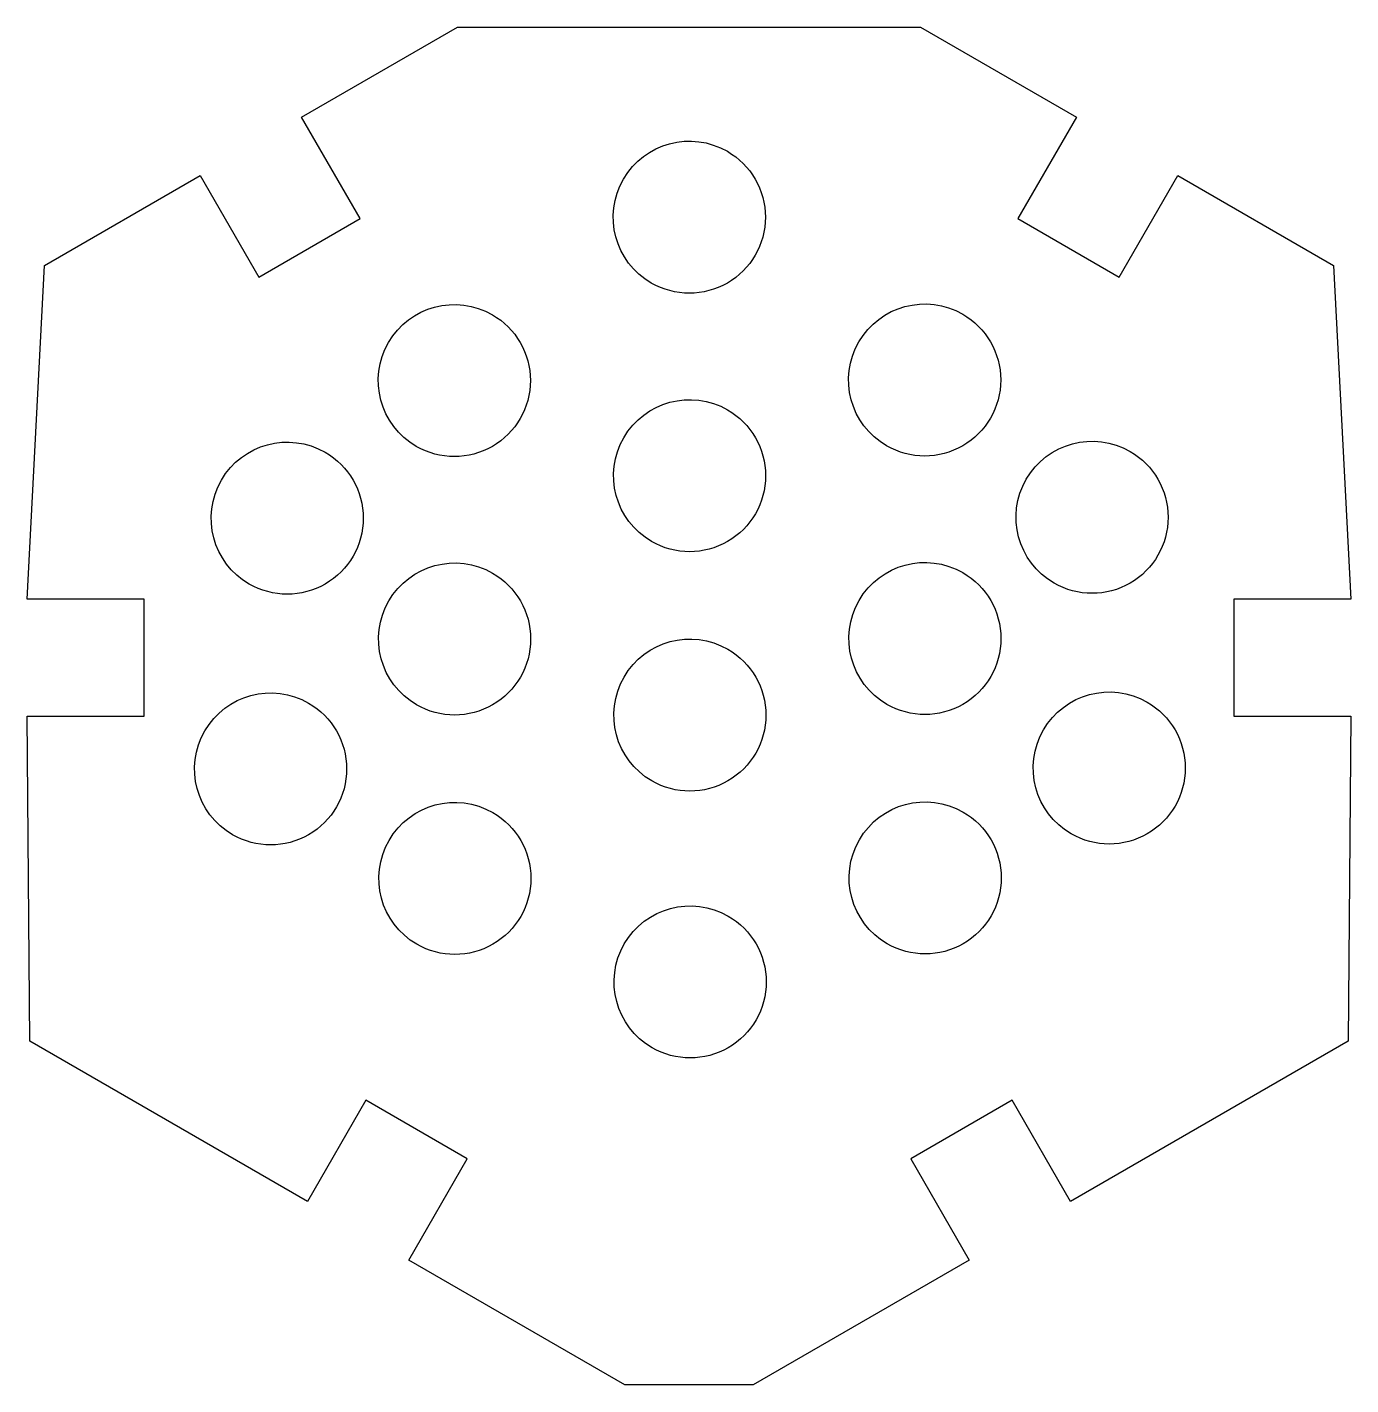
# Model space of a CAD drawing. Header units: millimetres. Extents: x 3617.1 to 3651.5, y 1332.9 to 1368.2.
import ezdxf

# ---------------------------------------------------------------- set-up
doc = ezdxf.new("R2010")
doc.units = ezdxf.units.MM

msp = doc.modelspace()

# ---------------------------------------------------------------- linework, layer by layer
at = {"color": 254, "true_color": 0xcad1ee, "extrusion": (-1.25229e-16, 7.42783e-07, -1)}
for p, q in [((3624.209, 1365.874, 103.023), (3628.266, 1368.216, 103.023)), ((3628.266, 1368.216, 103.023), (3640.33, 1368.216, 103.023)), ((3640.33, 1368.216, 103.023), (3644.387, 1365.874, 103.023)), ((3625.733, 1363.234, 103.023), (3624.209, 1365.874, 103.023)), ((3644.387, 1365.874, 103.023), (3642.863, 1363.234, 103.023)), ((3617.512, 1362.008, 103.023), (3621.569, 1364.35, 103.023)), ((3621.569, 1364.35, 103.023), (3623.093, 1361.71, 103.023)), ((3645.502, 1361.71, 103.023), (3647.026, 1364.35, 103.023)), ((3647.026, 1364.35, 103.023), (3651.083, 1362.008, 103.023)), ((3623.093, 1361.71, 103.023), (3625.733, 1363.234, 103.023)), ((3642.863, 1363.234, 103.023), (3645.502, 1361.71, 103.023)), ((3617.063, 1353.322, 103.023), (3617.512, 1362.008, 103.023)), ((3651.083, 1362.008, 103.023), (3651.532, 1353.322, 103.023)), ((3620.111, 1353.322, 103.023), (3617.063, 1353.322, 103.023)), ((3620.111, 1350.274, 103.023), (3620.111, 1353.322, 103.023)), ((3651.532, 1353.322, 103.023), (3648.484, 1353.322, 103.023)), ((3648.484, 1353.322, 103.023), (3648.484, 1350.274, 103.023)), ((3617.133, 1341.807, 103.023), (3617.063, 1350.274, 103.023)), ((3617.063, 1350.274, 103.023), (3620.111, 1350.274, 103.023)), ((3648.484, 1350.274, 103.023), (3651.532, 1350.274, 103.023)), ((3651.532, 1350.274, 103.023), (3651.462, 1341.807, 103.023)), ((3624.36, 1337.635, 103.023), (3617.133, 1341.807, 103.023)), ((3651.462, 1341.807, 103.023), (3644.235, 1337.635, 103.023)), ((3625.884, 1340.274, 103.023), (3624.36, 1337.635, 103.023)), ((3628.524, 1338.75, 103.023), (3625.884, 1340.274, 103.023)), ((3642.711, 1340.274, 103.023), (3640.071, 1338.75, 103.023)), ((3644.235, 1337.635, 103.023), (3642.711, 1340.274, 103.023)), ((3627, 1336.111, 103.023), (3628.524, 1338.75, 103.023)), ((3640.071, 1338.75, 103.023), (3641.595, 1336.111, 103.023)), ((3632.629, 1332.861, 103.023), (3627, 1336.111, 103.023)), ((3641.595, 1336.111, 103.023), (3635.966, 1332.861, 103.023)), ((3635.966, 1332.861, 103.023), (3632.629, 1332.861, 103.023))]:
    msp.add_line(p, q, dxfattribs=at)
for centre, start, end in [((-3634.306, 1363.268, -103.022), 300, 120), ((-3634.306, 1363.268, -103.022), 120, 300), ((-3628.187, 1359.014, -103.022), 300, 120), ((-3640.434, 1359.028, -103.022), 300, 120), ((-3628.187, 1359.014, -103.022), 120, 300), ((-3640.434, 1359.028, -103.022), 120, 300), ((-3634.313, 1356.536, -103.022), 300, 120), ((-3634.313, 1356.536, -103.022), 120, 300), ((-3623.835, 1355.43, -103.022), 300, 120), ((-3644.794, 1355.453, -103.022), 300, 120), ((-3623.835, 1355.43, -103.022), 120, 300), ((-3644.794, 1355.453, -103.022), 120, 300), ((-3628.194, 1352.283, -103.022), 300, 120), ((-3640.441, 1352.296, -103.022), 300, 120), ((-3628.194, 1352.283, -103.022), 120, 300), ((-3640.441, 1352.296, -103.022), 120, 300), ((-3634.32, 1350.302, -103.022), 300, 120), ((-3634.32, 1350.302, -103.022), 120, 300), ((-3623.403, 1348.9, -103.022), 300, 120), ((-3645.24, 1348.924, -103.022), 300, 120), ((-3623.403, 1348.9, -103.022), 120, 300), ((-3645.24, 1348.924, -103.022), 120, 300), ((-3628.201, 1346.049, -103.022), 300, 120), ((-3640.448, 1346.063, -103.022), 300, 120), ((-3628.201, 1346.049, -103.022), 120, 300), ((-3640.448, 1346.063, -103.022), 120, 300), ((-3634.328, 1343.354, -103.022), 300, 120), ((-3634.328, 1343.354, -103.022), 120, 300)]:
    msp.add_arc(centre, 1.98, start, end, dxfattribs=at)

doc.saveas('drawing.dxf')
